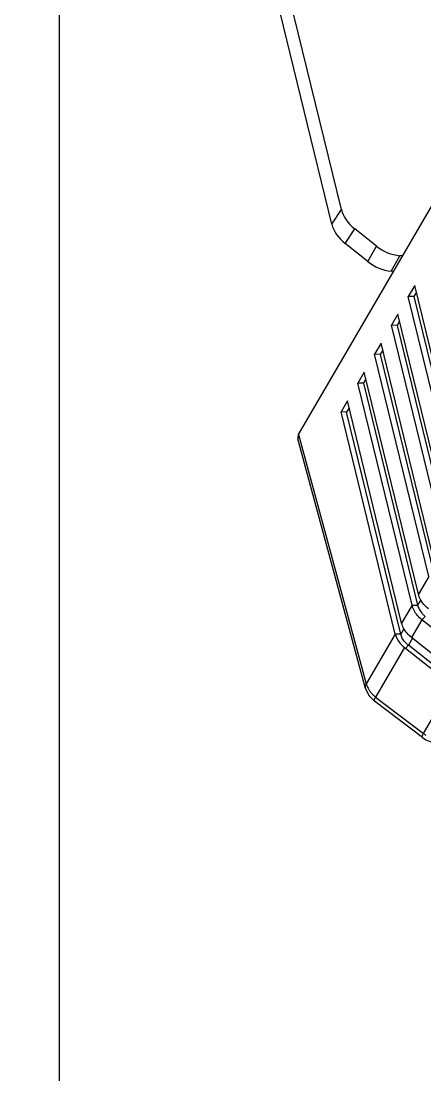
# Model space of a CAD drawing. Header units: millimetres. Extents: x 10368 to 13229, y -13270 to -11269.
# Drawn here: x 12560.3 to 12601.6, y -12902 to -12794.2 of the extents above; entities that cross this region are included whole.
import ezdxf

# ---------------------------------------------------------------- set-up
doc = ezdxf.new("R2010")
doc.units = ezdxf.units.MM

# ---------------------------------------------------------------- blocks, each defined once
blk = doc.blocks.new('u59')
at = {"color": 7, "linetype": 'Continuous'}
for p, q in [((-37.276, 602.895), (-40.164, 597.937)), ((-32.365, 599.165), (-37.276, 602.895)), ((-37.16, 603.308), (-32.248, 599.577)), ((-35.318, 594.092), (-32.365, 599.165)), ((-31.687, 598.999), (-32.248, 599.577)), ((-31.346, 598.278), (-31.687, 598.999)), ((-39.793, 597.639), (-35.429, 594.18)), ((-34.379, 592.726), (-31.417, 597.811)), ((-24.488, 572.292), (-31.417, 597.811)), ((-31.346, 598.278), (-24.412, 572.742)), ((-40.415, 596.546), (-36.052, 593.087)), ((-40.094, 597.329), (-35.73, 593.87)), ((-41.482, 594.716), (-37.118, 591.257)), ((-36.152, 593.146), (-35.73, 593.87)), ((-35.73, 593.87), (-35.429, 594.18)), ((-37.118, 591.257), (-36.052, 593.087)), ((-35.27, 592.178), (-34.948, 592.73)), ((-34.948, 592.73), (-34.38, 592.731)), ((-34.948, 592.73), (-29.4, 570.008)), ((-34.379, 592.726), (-28.827, 569.988)), ((-37.118, 591.257), (-37.452, 590.914)), ((-36.102, 589.774), (-35.036, 591.605)), ((-35.036, 591.605), (-29.483, 568.862)), ((-36.992, 589.221), (-36.671, 589.773)), ((-36.102, 589.774), (-36.671, 589.773)), ((-31.123, 567.051), (-36.671, 589.773)), ((-36.102, 589.774), (-30.549, 567.032)), ((-37.825, 586.818), (-36.759, 588.648)), ((-36.759, 588.648), (-31.205, 565.905)), ((-32.845, 564.095), (-38.393, 586.816)), ((-37.825, 586.818), (-32.271, 564.075)), ((-38.481, 585.691), (-32.928, 562.948)), ((-34.567, 561.138), (-40.115, 583.86)), ((-39.547, 583.861), (-33.994, 561.118)), ((-40.203, 582.735), (-34.65, 559.992)), ((-36.29, 558.181), (-41.838, 580.903)), ((-41.269, 580.904), (-35.716, 558.161)), ((-41.926, 579.778), (-36.372, 557.035)), ((-24.488, 572.292), (-113.002, 420.342)), ((-29.656, 569.569), (-29.4, 570.008)), ((-29.483, 568.862), (-28.827, 569.988)), ((-29.4, 570.008), (-28.827, 569.988)), ((-31.378, 566.613), (-31.123, 567.051)), ((-31.205, 565.905), (-30.549, 567.032)), ((-31.123, 567.051), (-30.549, 567.032)), ((-33.1, 563.656), (-32.845, 564.095)), ((-32.928, 562.948), (-32.271, 564.075)), ((-32.845, 564.095), (-32.271, 564.075)), ((-34.823, 560.699), (-34.567, 561.138)), ((-34.65, 559.992), (-33.994, 561.118)), ((-34.567, 561.138), (-33.994, 561.118)), ((-36.545, 557.743), (-36.29, 558.181)), ((-36.372, 557.035), (-35.716, 558.161)), ((-36.29, 558.181), (-35.716, 558.161)), ((-33.955, 555.582), (-34.845, 554.003)), ((-34.208, 555.605), (-33.955, 555.582)), ((-31.566, 554.599), (-32.456, 553.02)), ((-31.566, 554.599), (-29.257, 552.769)), ((-35.126, 554.029), (-34.845, 554.003)), ((-32.456, 553.02), (-30.228, 551.255)), ((-29.257, 552.769), (-30.228, 551.255)), ((-27.891, 550.775), (-28.863, 549.261)), ((-27.891, 550.775), (-21.823, 525.921)), ((-28.863, 549.261), (-22.805, 524.454))]:
    blk.add_line(p, q, dxfattribs=at)
blk.add_lwpolyline([(-37.16, 603.308), (-37.525, 603.552), (-38.529, 603.949)], dxfattribs=at)
for centre, radius, start, end in [((-39.797, 599.645), 4.113, 52.1986, 56.37274), ((-34.315, 596.662), 3.173, 46.43287, 52.08456), ((-37.344, 591.832), 2.6, 44.76403, 51.63058), ((-37.246, 591.93), 2.461, 40.44054, 44.74328), ((-9.255, 627.201), 42.136, 231.59802, 231.78951), ((-39.066, 588.875), 2.6, 44.76403, 51.63058), ((-38.968, 588.974), 2.461, 40.44054, 44.74328)]:
    blk.add_arc(centre, radius, start, end, dxfattribs=at)
for centre, major_axis, ratio, start_param, end_param in [((-25.878, 572.418), (1.475, 0.289), 0.5756702, -0.4683157, 0.0404744), ((-33.411, 552.771), (3.023, -1.765), 0.7302304, 1.3776507, 2.1401319), ((-34.3, 551.192), (3.023, -1.765), 0.7302304, 1.3776507, 2.1401319), ((-31.108, 550.946), (3.03, -1.756), 0.7296183, 0.6107288, 1.37321), ((-32.079, 549.432), (3.03, -1.756), 0.7296183, 0.6107288, 1.37321)]:
    blk.add_ellipse(centre, major_axis=major_axis, ratio=ratio, start_param=start_param, end_param=end_param, dxfattribs=at)
for points, start_tangent, end_tangent in [([(-37.16, 603.308), (-37.153, 603.181), (-37.276, 602.895)], (0.6687436, -0.7434931), (-0.4657471, -0.8849179)), ([(-32.248, 599.577), (-32.241, 599.45), (-32.364, 599.164)], (0.6692963, -0.7429956), (-0.4657471, -0.8849179)), ([(-31.741, 598.508), (-31.919, 598.74), (-32.128, 598.961)], (-0.5646937, 0.8253006), (-0.7242104, 0.6895791)), ([(-31.417, 597.811), (-31.49, 598.038), (-31.597, 598.271), (-31.741, 598.508)], (-0.2463941, 0.9691697), (-0.5646937, 0.8253006)), ([(-31.348, 598.278), (-31.329, 598.175), (-31.417, 597.811)], (0.273117, -0.9619808), (-0.4725473, -0.8813053)), ([(-35.373, 593.527), (-35.106, 593.138), (-34.948, 592.73)], (0.6484385, -0.761267), (0.237205, -0.9714596)), ([(-34.379, 592.726), (-34.57, 593.219), (-34.89, 593.683), (-35.318, 594.092)], (-0.237205, 0.9714596), (-0.7857429, 0.6185532)), ([(-36.052, 593.087), (-35.587, 592.641)], (0.7836717, -0.6211753), (0.6484351, -0.76127)), ([(-35.587, 592.641), (-35.241, 592.136)], (0.6484351, -0.76127), (0.4696276, -0.8828646)), ([(-35.241, 592.136), (-35.036, 591.605)], (0.4696276, -0.8828646), (0.237205, -0.9714596)), ([(-37.118, 591.257), (-36.653, 590.811), (-36.307, 590.305), (-36.102, 589.774)], (0.7836717, -0.6211753), (0.237205, -0.9714596)), ([(-37.774, 590.131), (-37.31, 589.684)], (0.7836717, -0.6211753), (0.6484351, -0.76127)), ([(-36.671, 589.773), (-36.829, 590.182), (-37.095, 590.57)], (-0.237205, 0.9714596), (-0.6484385, 0.761267)), ([(-37.31, 589.684), (-36.964, 589.179)], (0.6484351, -0.76127), (0.4696276, -0.8828646)), ([(-36.964, 589.179), (-36.758, 588.648)], (0.4696276, -0.8828646), (0.237205, -0.9714596))]:
    blk.add_spline(points, degree=3, dxfattribs=dict(at, start_tangent=start_tangent, end_tangent=end_tangent))
at = {"layer": 'Defpoints', "color": 2}
for points in [[(-665.275, 940.793), (0, 940.793), (0, 0), (-665.275, 0)], [(0, 0), (665.275, 0), (665.275, 940.793), (0, 940.793)]]:
    blk.add_lwpolyline(points, close=True, dxfattribs=at)

msp = doc.modelspace()

# ---------------------------------------------------------------- block references
at = {"rotation": 180}
msp.add_blockref('u59', (12564.2, -12264.16), dxfattribs=at)

doc.saveas('drawing.dxf')
